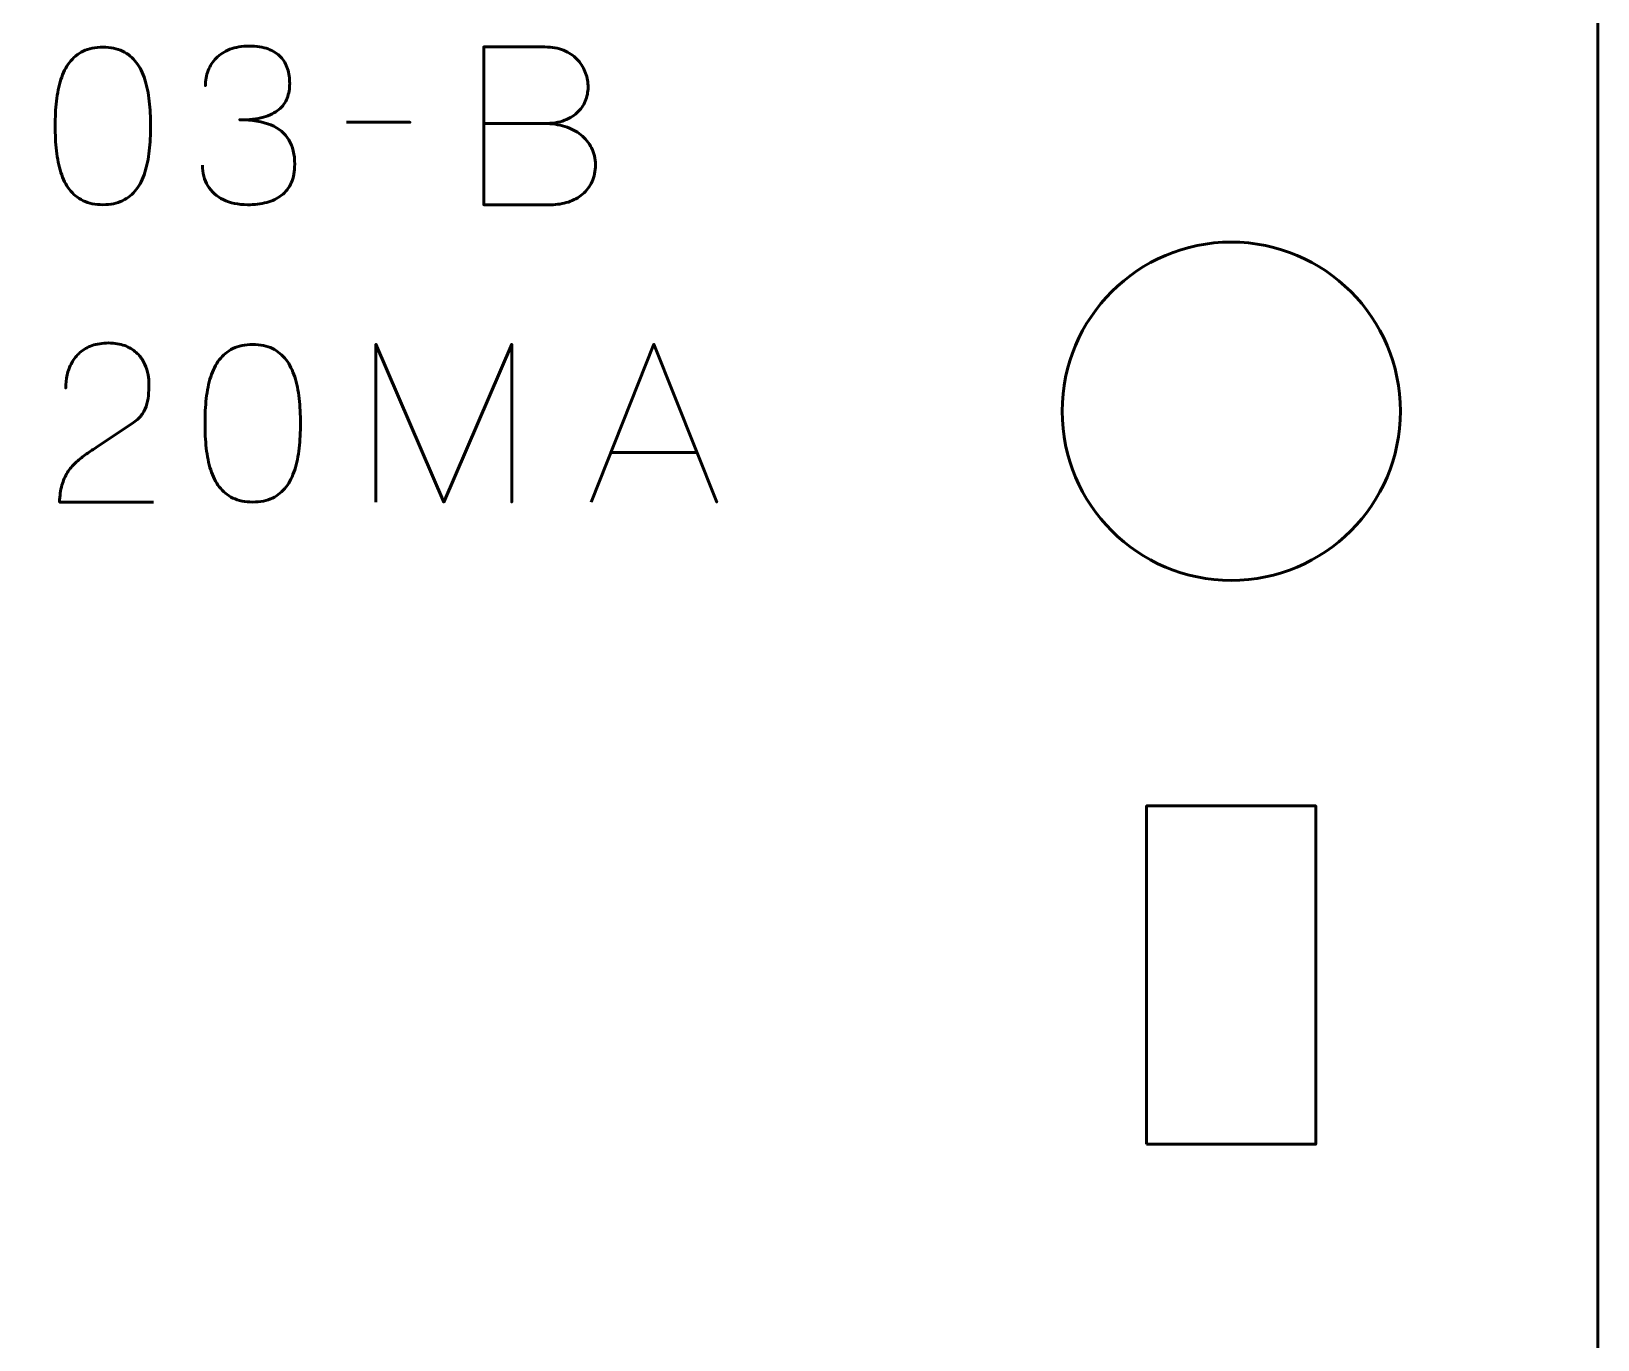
# Model space of a CAD drawing. Header units: centimetres. Extents: x -16.2 to -4.8, y -20.5 to -9.2.
# Drawn here: x -7.629 to -4.85, y -17.497 to -15.176 of the extents above; entities that cross this region are included whole.
import ezdxf

# ---------------------------------------------------------------- set-up
doc = ezdxf.new("R2010")
doc.units = ezdxf.units.CM
doc.header["$MEASUREMENT"] = 0
doc.layers.add('Layer 1', color=7, linetype='Continuous')

msp = doc.modelspace()

# ---------------------------------------------------------------- linework, layer by layer
at = {"layer": 'Layer 1', "color": 250, "lineweight": 53}
msp.add_open_spline([(-10.15003, -19.99988), (-10.15003, -19.99988), (-10.15003, -9.6999), (-10.15003, -9.6999), (-10.15003, -9.6999), (-10.15003, -9.4229), (-9.92694, -9.19994), (-9.64994, -9.19994), (-9.64994, -9.19994), (-9.64994, -9.19994), (-5.35007, -9.19994), (-5.35007, -9.19994), (-5.35007, -9.19994), (-5.07293, -9.19994), (-4.84997, -9.4229), (-4.84997, -9.6999), (-4.84997, -9.6999), (-4.84997, -9.6999), (-4.84997, -19.99988), (-4.84997, -19.99988), (-4.84997, -19.99988), (-4.84997, -20.27688), (-5.07293, -20.49998), (-5.35007, -20.49998), (-5.35007, -20.49998), (-5.35007, -20.49998), (-9.64994, -20.49998), (-9.64994, -20.49998), (-9.64994, -20.49998), (-9.92694, -20.49998), (-10.15003, -20.27688), (-10.15003, -19.99988)], degree=3, knots=[0, 0, 0, 0, 0.125, 0.125, 0.125, 0.125, 0.25, 0.25, 0.25, 0.25, 0.375, 0.375, 0.375, 0.375, 0.5, 0.5, 0.5, 0.5, 0.625, 0.625, 0.625, 0.625, 0.75, 0.75, 0.75, 0.75, 0.875, 0.875, 0.875, 0.875, 1, 1, 1, 1], dxfattribs=at)
at = {"layer": 'Layer 1', "color": 30, "lineweight": 53}
for points, knots in [([(-7.50177, -15.48365), (-7.48819, -15.48359), (-7.47648, -15.48119), (-7.46672, -15.47654), (-7.46672, -15.47654), (-7.45702, -15.47188), (-7.44893, -15.46522), (-7.44246, -15.45674), (-7.44246, -15.45674), (-7.43606, -15.44821), (-7.43102, -15.43812), (-7.42726, -15.42648), (-7.42726, -15.42648), (-7.42358, -15.41483), (-7.42093, -15.40209), (-7.41944, -15.38812), (-7.41944, -15.38812), (-7.41789, -15.37415), (-7.41711, -15.35947), (-7.41718, -15.34395), (-7.41718, -15.34395), (-7.41711, -15.32849), (-7.41789, -15.31381), (-7.41944, -15.2999), (-7.41944, -15.2999), (-7.42093, -15.286), (-7.42358, -15.27319), (-7.42726, -15.26155), (-7.42726, -15.26155), (-7.43102, -15.24997), (-7.43606, -15.23988), (-7.44246, -15.23128), (-7.44246, -15.23128), (-7.44893, -15.22274), (-7.45702, -15.21608), (-7.46672, -15.21143), (-7.46672, -15.21143), (-7.47648, -15.2067), (-7.48819, -15.20431), (-7.50177, -15.20425), (-7.50177, -15.20425), (-7.51535, -15.20431), (-7.52706, -15.2067), (-7.53683, -15.21143), (-7.53683, -15.21143), (-7.54653, -15.21608), (-7.55461, -15.22274), (-7.56108, -15.23128), (-7.56108, -15.23128), (-7.56748, -15.23988), (-7.57253, -15.24997), (-7.57628, -15.26155), (-7.57628, -15.26155), (-7.57997, -15.27319), (-7.58262, -15.286), (-7.58411, -15.2999), (-7.58411, -15.2999), (-7.58566, -15.31381), (-7.58643, -15.32849), (-7.58637, -15.34395), (-7.58637, -15.34395), (-7.58643, -15.35947), (-7.58566, -15.37415), (-7.58411, -15.38812), (-7.58411, -15.38812), (-7.58262, -15.40209), (-7.57997, -15.41483), (-7.57628, -15.42648), (-7.57628, -15.42648), (-7.57253, -15.43812), (-7.56748, -15.44821), (-7.56108, -15.45674), (-7.56108, -15.45674), (-7.55461, -15.46522), (-7.54653, -15.47188), (-7.53683, -15.47654), (-7.53683, -15.47654), (-7.52706, -15.48119), (-7.51535, -15.48359), (-7.50177, -15.48365)], [0, 0, 0, 0, 0.05, 0.05, 0.05, 0.05, 0.1, 0.1, 0.1, 0.1, 0.15, 0.15, 0.15, 0.15, 0.2, 0.2, 0.2, 0.2, 0.25, 0.25, 0.25, 0.25, 0.3, 0.3, 0.3, 0.3, 0.35, 0.35, 0.35, 0.35, 0.4, 0.4, 0.4, 0.4, 0.45, 0.45, 0.45, 0.45, 0.5, 0.5, 0.5, 0.5, 0.55, 0.55, 0.55, 0.55, 0.6, 0.6, 0.6, 0.6, 0.65, 0.65, 0.65, 0.65, 0.7, 0.7, 0.7, 0.7, 0.75, 0.75, 0.75, 0.75, 0.8, 0.8, 0.8, 0.8, 0.85, 0.85, 0.85, 0.85, 0.9, 0.9, 0.9, 0.9, 0.95, 0.95, 0.95, 0.95, 1, 1, 1, 1]), ([(-7.50177, -15.48365), (-7.48819, -15.48359), (-7.47648, -15.48119), (-7.46672, -15.47654), (-7.46672, -15.47654), (-7.45702, -15.47188), (-7.44893, -15.46522), (-7.44246, -15.45674), (-7.44246, -15.45674), (-7.43606, -15.44821), (-7.43102, -15.43812), (-7.42726, -15.42648), (-7.42726, -15.42648), (-7.42358, -15.41483), (-7.42093, -15.40209), (-7.41944, -15.38812), (-7.41944, -15.38812), (-7.41789, -15.37415), (-7.41711, -15.35947), (-7.41718, -15.34395), (-7.41718, -15.34395), (-7.41711, -15.32849), (-7.41789, -15.31381), (-7.41944, -15.2999), (-7.41944, -15.2999), (-7.42093, -15.286), (-7.42358, -15.27319), (-7.42726, -15.26155), (-7.42726, -15.26155), (-7.43102, -15.24997), (-7.43606, -15.23988), (-7.44246, -15.23128), (-7.44246, -15.23128), (-7.44893, -15.22274), (-7.45702, -15.21608), (-7.46672, -15.21143), (-7.46672, -15.21143), (-7.47648, -15.2067), (-7.48819, -15.20431), (-7.50177, -15.20425), (-7.50177, -15.20425), (-7.51535, -15.20431), (-7.52706, -15.2067), (-7.53683, -15.21143), (-7.53683, -15.21143), (-7.54653, -15.21608), (-7.55461, -15.22274), (-7.56108, -15.23128), (-7.56108, -15.23128), (-7.56748, -15.23988), (-7.57253, -15.24997), (-7.57628, -15.26155), (-7.57628, -15.26155), (-7.57997, -15.27319), (-7.58262, -15.286), (-7.58411, -15.2999), (-7.58411, -15.2999), (-7.58566, -15.31381), (-7.58643, -15.32849), (-7.58637, -15.34395), (-7.58637, -15.34395), (-7.58643, -15.35947), (-7.58566, -15.37415), (-7.58411, -15.38812), (-7.58411, -15.38812), (-7.58262, -15.40209), (-7.57997, -15.41483), (-7.57628, -15.42648), (-7.57628, -15.42648), (-7.57253, -15.43812), (-7.56748, -15.44821), (-7.56108, -15.45674), (-7.56108, -15.45674), (-7.55461, -15.46522), (-7.54653, -15.47188), (-7.53683, -15.47654), (-7.53683, -15.47654), (-7.52706, -15.48119), (-7.51535, -15.48359), (-7.50177, -15.48365)], [0, 0, 0, 0, 0.05, 0.05, 0.05, 0.05, 0.1, 0.1, 0.1, 0.1, 0.15, 0.15, 0.15, 0.15, 0.2, 0.2, 0.2, 0.2, 0.25, 0.25, 0.25, 0.25, 0.3, 0.3, 0.3, 0.3, 0.35, 0.35, 0.35, 0.35, 0.4, 0.4, 0.4, 0.4, 0.45, 0.45, 0.45, 0.45, 0.5, 0.5, 0.5, 0.5, 0.55, 0.55, 0.55, 0.55, 0.6, 0.6, 0.6, 0.6, 0.65, 0.65, 0.65, 0.65, 0.7, 0.7, 0.7, 0.7, 0.75, 0.75, 0.75, 0.75, 0.8, 0.8, 0.8, 0.8, 0.85, 0.85, 0.85, 0.85, 0.9, 0.9, 0.9, 0.9, 0.95, 0.95, 0.95, 0.95, 1, 1, 1, 1]), ([(-7.32521, -15.41341), (-7.32514, -15.42738), (-7.32191, -15.43954), (-7.31551, -15.45008), (-7.31551, -15.45008), (-7.30911, -15.46056), (-7.29999, -15.46877), (-7.28809, -15.47466), (-7.28809, -15.47466), (-7.27618, -15.48055), (-7.26189, -15.48352), (-7.24527, -15.48365), (-7.24527, -15.48365), (-7.23279, -15.48365), (-7.22147, -15.48236), (-7.21118, -15.47964), (-7.21118, -15.47964), (-7.20097, -15.47692), (-7.19217, -15.47272), (-7.18473, -15.46696), (-7.18473, -15.46696), (-7.17729, -15.46121), (-7.1716, -15.45377), (-7.16753, -15.44471), (-7.16753, -15.44471), (-7.16352, -15.4356), (-7.16151, -15.42466), (-7.16145, -15.41186), (-7.16145, -15.41186), (-7.16138, -15.39478), (-7.16488, -15.38036), (-7.1718, -15.36865), (-7.1718, -15.36865), (-7.17872, -15.35695), (-7.18945, -15.34815), (-7.20388, -15.34214), (-7.20388, -15.34214), (-7.2183, -15.33612), (-7.2368, -15.33308), (-7.25924, -15.33308), (-7.25924, -15.33308), (-7.24249, -15.33315), (-7.22845, -15.3316), (-7.21701, -15.32843), (-7.21701, -15.32843), (-7.20562, -15.32526), (-7.1965, -15.32079), (-7.18965, -15.31497), (-7.18965, -15.31497), (-7.18279, -15.30922), (-7.17781, -15.30236), (-7.17484, -15.29447), (-7.17484, -15.29447), (-7.1718, -15.28664), (-7.17031, -15.27804), (-7.17037, -15.26866), (-7.17037, -15.26866), (-7.17031, -15.25929), (-7.1716, -15.25062), (-7.17419, -15.2426), (-7.17419, -15.2426), (-7.17671, -15.23458), (-7.18085, -15.22753), (-7.18648, -15.22152), (-7.18648, -15.22152), (-7.1921, -15.2155), (-7.19954, -15.21078), (-7.20866, -15.20742), (-7.20866, -15.20742), (-7.21785, -15.20405), (-7.22904, -15.20237), (-7.24216, -15.20231), (-7.24216, -15.20231), (-7.25523, -15.20237), (-7.26668, -15.20431), (-7.27638, -15.20806), (-7.27638, -15.20806), (-7.28614, -15.21181), (-7.29416, -15.21692), (-7.30063, -15.22346), (-7.30063, -15.22346), (-7.30704, -15.22999), (-7.31182, -15.23743), (-7.31499, -15.24583), (-7.31499, -15.24583), (-7.31822, -15.25424), (-7.31978, -15.26317), (-7.31978, -15.27255), (-7.31978, -15.27255), (-7.31978, -15.26317), (-7.31822, -15.25424), (-7.31499, -15.24583), (-7.31499, -15.24583), (-7.31182, -15.23743), (-7.30704, -15.22999), (-7.30063, -15.22346), (-7.30063, -15.22346), (-7.29416, -15.21692), (-7.28614, -15.21181), (-7.27638, -15.20806), (-7.27638, -15.20806), (-7.26668, -15.20431), (-7.25523, -15.20237), (-7.24216, -15.20231), (-7.24216, -15.20231), (-7.22904, -15.20237), (-7.21785, -15.20405), (-7.20866, -15.20742), (-7.20866, -15.20742), (-7.19954, -15.21078), (-7.1921, -15.2155), (-7.18648, -15.22152), (-7.18648, -15.22152), (-7.18085, -15.22753), (-7.17671, -15.23458), (-7.17419, -15.2426), (-7.17419, -15.2426), (-7.1716, -15.25062), (-7.17031, -15.25929), (-7.17037, -15.26866), (-7.17037, -15.26866), (-7.17031, -15.27804), (-7.1718, -15.28664), (-7.17484, -15.29447), (-7.17484, -15.29447), (-7.17781, -15.30236), (-7.18279, -15.30922), (-7.18965, -15.31497), (-7.18965, -15.31497), (-7.1965, -15.32079), (-7.20562, -15.32526), (-7.21701, -15.32843), (-7.21701, -15.32843), (-7.22845, -15.3316), (-7.24249, -15.33315), (-7.25924, -15.33308), (-7.25924, -15.33308), (-7.2368, -15.33308), (-7.2183, -15.33612), (-7.20388, -15.34214), (-7.20388, -15.34214), (-7.18945, -15.34815), (-7.17872, -15.35695), (-7.1718, -15.36865), (-7.1718, -15.36865), (-7.16488, -15.38036), (-7.16138, -15.39478), (-7.16145, -15.41186), (-7.16145, -15.41186), (-7.16151, -15.42466), (-7.16352, -15.4356), (-7.16753, -15.44471), (-7.16753, -15.44471), (-7.1716, -15.45377), (-7.17729, -15.46121), (-7.18473, -15.46696), (-7.18473, -15.46696), (-7.19217, -15.47272), (-7.20097, -15.47692), (-7.21118, -15.47964), (-7.21118, -15.47964), (-7.22147, -15.48236), (-7.23279, -15.48365), (-7.24527, -15.48365), (-7.24527, -15.48365), (-7.26189, -15.48352), (-7.27618, -15.48055), (-7.28809, -15.47466), (-7.28809, -15.47466), (-7.29999, -15.46877), (-7.30911, -15.46056), (-7.31551, -15.45008), (-7.31551, -15.45008), (-7.32191, -15.43954), (-7.32514, -15.42738), (-7.32521, -15.41341)], [0, 0, 0, 0, 0.0227273, 0.0227273, 0.0227273, 0.0227273, 0.0454545, 0.0454545, 0.0454545, 0.0454545, 0.0681818, 0.0681818, 0.0681818, 0.0681818, 0.0909091, 0.0909091, 0.0909091, 0.0909091, 0.1136364, 0.1136364, 0.1136364, 0.1136364, 0.1363636, 0.1363636, 0.1363636, 0.1363636, 0.1590909, 0.1590909, 0.1590909, 0.1590909, 0.1818182, 0.1818182, 0.1818182, 0.1818182, 0.2045455, 0.2045455, 0.2045455, 0.2045455, 0.2272727, 0.2272727, 0.2272727, 0.2272727, 0.25, 0.25, 0.25, 0.25, 0.2727273, 0.2727273, 0.2727273, 0.2727273, 0.2954545, 0.2954545, 0.2954545, 0.2954545, 0.3181818, 0.3181818, 0.3181818, 0.3181818, 0.3409091, 0.3409091, 0.3409091, 0.3409091, 0.3636364, 0.3636364, 0.3636364, 0.3636364, 0.3863636, 0.3863636, 0.3863636, 0.3863636, 0.4090909, 0.4090909, 0.4090909, 0.4090909, 0.4318182, 0.4318182, 0.4318182, 0.4318182, 0.4545455, 0.4545455, 0.4545455, 0.4545455, 0.4772727, 0.4772727, 0.4772727, 0.4772727, 0.5, 0.5, 0.5, 0.5, 0.5227273, 0.5227273, 0.5227273, 0.5227273, 0.5454545, 0.5454545, 0.5454545, 0.5454545, 0.5681818, 0.5681818, 0.5681818, 0.5681818, 0.5909091, 0.5909091, 0.5909091, 0.5909091, 0.6136364, 0.6136364, 0.6136364, 0.6136364, 0.6363636, 0.6363636, 0.6363636, 0.6363636, 0.6590909, 0.6590909, 0.6590909, 0.6590909, 0.6818182, 0.6818182, 0.6818182, 0.6818182, 0.7045455, 0.7045455, 0.7045455, 0.7045455, 0.7272727, 0.7272727, 0.7272727, 0.7272727, 0.75, 0.75, 0.75, 0.75, 0.7727273, 0.7727273, 0.7727273, 0.7727273, 0.7954545, 0.7954545, 0.7954545, 0.7954545, 0.8181818, 0.8181818, 0.8181818, 0.8181818, 0.8409091, 0.8409091, 0.8409091, 0.8409091, 0.8636364, 0.8636364, 0.8636364, 0.8636364, 0.8863636, 0.8863636, 0.8863636, 0.8863636, 0.9090909, 0.9090909, 0.9090909, 0.9090909, 0.9318182, 0.9318182, 0.9318182, 0.9318182, 0.9545455, 0.9545455, 0.9545455, 0.9545455, 0.9772727, 0.9772727, 0.9772727, 0.9772727, 1, 1, 1, 1]), ([(-6.82617, -15.33968), (-6.82617, -15.33968), (-6.71868, -15.33968), (-6.71868, -15.33968), (-6.71868, -15.33968), (-6.70471, -15.33962), (-6.69281, -15.33767), (-6.68278, -15.33386), (-6.68278, -15.33386), (-6.67282, -15.33011), (-6.66474, -15.325), (-6.65846, -15.3186), (-6.65846, -15.3186), (-6.65219, -15.31219), (-6.64766, -15.30495), (-6.64482, -15.29693), (-6.64482, -15.29693), (-6.64203, -15.28897), (-6.64074, -15.28069), (-6.64106, -15.27216), (-6.64106, -15.27216), (-6.64145, -15.26362), (-6.64326, -15.25534), (-6.6465, -15.24726), (-6.6465, -15.24726), (-6.64967, -15.23917), (-6.65445, -15.23186), (-6.66073, -15.22533), (-6.66073, -15.22533), (-6.667, -15.2188), (-6.67483, -15.21362), (-6.68433, -15.20981), (-6.68433, -15.20981), (-6.69384, -15.20593), (-6.70503, -15.20392), (-6.7179, -15.20386), (-6.7179, -15.20386), (-6.7179, -15.20386), (-6.82617, -15.20386), (-6.82617, -15.20386), (-6.82617, -15.20386), (-6.82617, -15.20386), (-6.82617, -15.48365), (-6.82617, -15.48365), (-6.82617, -15.48365), (-6.82617, -15.48365), (-6.70703, -15.48365), (-6.70703, -15.48365), (-6.70703, -15.48365), (-6.69591, -15.48365), (-6.68556, -15.48203), (-6.67599, -15.47886), (-6.67599, -15.47886), (-6.66642, -15.47563), (-6.65807, -15.47104), (-6.65083, -15.46489), (-6.65083, -15.46489), (-6.64365, -15.45881), (-6.63802, -15.45144), (-6.63401, -15.44271), (-6.63401, -15.44271), (-6.63, -15.43398), (-6.62794, -15.42408), (-6.62787, -15.41302), (-6.62787, -15.41302), (-6.62813, -15.4019), (-6.63046, -15.39187), (-6.63492, -15.38288), (-6.63492, -15.38288), (-6.63938, -15.37389), (-6.64559, -15.3662), (-6.65361, -15.35973), (-6.65361, -15.35973), (-6.66163, -15.35333), (-6.6712, -15.34835), (-6.6822, -15.34492), (-6.6822, -15.34492), (-6.69319, -15.34149), (-6.70535, -15.33974), (-6.71868, -15.33968), (-6.71868, -15.33968), (-6.70535, -15.33974), (-6.69319, -15.34149), (-6.6822, -15.34492), (-6.6822, -15.34492), (-6.6712, -15.34835), (-6.66163, -15.35333), (-6.65361, -15.35973), (-6.65361, -15.35973), (-6.64559, -15.3662), (-6.63938, -15.37389), (-6.63492, -15.38288), (-6.63492, -15.38288), (-6.63046, -15.39187), (-6.62813, -15.4019), (-6.62787, -15.41302), (-6.62787, -15.41302), (-6.62794, -15.42408), (-6.63, -15.43398), (-6.63401, -15.44271), (-6.63401, -15.44271), (-6.63802, -15.45144), (-6.64365, -15.45881), (-6.65083, -15.46489), (-6.65083, -15.46489), (-6.65807, -15.47104), (-6.66642, -15.47563), (-6.67599, -15.47886), (-6.67599, -15.47886), (-6.68556, -15.48203), (-6.69591, -15.48365), (-6.70703, -15.48365), (-6.70703, -15.48365), (-6.70703, -15.48365), (-6.82617, -15.48365), (-6.82617, -15.48365), (-6.82617, -15.48365), (-6.82617, -15.48365), (-6.82617, -15.20386), (-6.82617, -15.20386), (-6.82617, -15.20386), (-6.82617, -15.20386), (-6.7179, -15.20386), (-6.7179, -15.20386), (-6.7179, -15.20386), (-6.70503, -15.20392), (-6.69384, -15.20593), (-6.68433, -15.20981), (-6.68433, -15.20981), (-6.67483, -15.21362), (-6.667, -15.2188), (-6.66073, -15.22533), (-6.66073, -15.22533), (-6.65445, -15.23186), (-6.64967, -15.23917), (-6.6465, -15.24726), (-6.6465, -15.24726), (-6.64326, -15.25534), (-6.64145, -15.26362), (-6.64106, -15.27216), (-6.64106, -15.27216), (-6.64074, -15.28069), (-6.64203, -15.28897), (-6.64482, -15.29693), (-6.64482, -15.29693), (-6.64766, -15.30495), (-6.65219, -15.31219), (-6.65846, -15.3186), (-6.65846, -15.3186), (-6.66474, -15.325), (-6.67282, -15.33011), (-6.68278, -15.33386), (-6.68278, -15.33386), (-6.69281, -15.33767), (-6.70471, -15.33962), (-6.71868, -15.33968), (-6.71868, -15.33968), (-6.71868, -15.33968), (-6.82617, -15.33968), (-6.82617, -15.33968)], [0, 0, 0, 0, 0.025, 0.025, 0.025, 0.025, 0.05, 0.05, 0.05, 0.05, 0.075, 0.075, 0.075, 0.075, 0.1, 0.1, 0.1, 0.1, 0.125, 0.125, 0.125, 0.125, 0.15, 0.15, 0.15, 0.15, 0.175, 0.175, 0.175, 0.175, 0.2, 0.2, 0.2, 0.2, 0.225, 0.225, 0.225, 0.225, 0.25, 0.25, 0.25, 0.25, 0.275, 0.275, 0.275, 0.275, 0.3, 0.3, 0.3, 0.3, 0.325, 0.325, 0.325, 0.325, 0.35, 0.35, 0.35, 0.35, 0.375, 0.375, 0.375, 0.375, 0.4, 0.4, 0.4, 0.4, 0.425, 0.425, 0.425, 0.425, 0.45, 0.45, 0.45, 0.45, 0.475, 0.475, 0.475, 0.475, 0.5, 0.5, 0.5, 0.5, 0.525, 0.525, 0.525, 0.525, 0.55, 0.55, 0.55, 0.55, 0.575, 0.575, 0.575, 0.575, 0.6, 0.6, 0.6, 0.6, 0.625, 0.625, 0.625, 0.625, 0.65, 0.65, 0.65, 0.65, 0.675, 0.675, 0.675, 0.675, 0.7, 0.7, 0.7, 0.7, 0.725, 0.725, 0.725, 0.725, 0.75, 0.75, 0.75, 0.75, 0.775, 0.775, 0.775, 0.775, 0.8, 0.8, 0.8, 0.8, 0.825, 0.825, 0.825, 0.825, 0.85, 0.85, 0.85, 0.85, 0.875, 0.875, 0.875, 0.875, 0.9, 0.9, 0.9, 0.9, 0.925, 0.925, 0.925, 0.925, 0.95, 0.95, 0.95, 0.95, 0.975, 0.975, 0.975, 0.975, 1, 1, 1, 1]), ([(-7.06987, -15.33735), (-7.06987, -15.33735), (-6.95694, -15.33735), (-6.95694, -15.33735), (-6.95694, -15.33735), (-6.95694, -15.33735), (-7.06987, -15.33735), (-7.06987, -15.33735)], [0, 0, 0, 0, 0.5, 0.5, 0.5, 0.5, 1, 1, 1, 1]), ([(-7.41213, -16.01103), (-7.41213, -16.01103), (-7.57861, -16.01103), (-7.57861, -16.01103), (-7.57861, -16.01103), (-7.57829, -15.99978), (-7.57686, -15.98982), (-7.57447, -15.98128), (-7.57447, -15.98128), (-7.57201, -15.97274), (-7.56871, -15.96524), (-7.56464, -15.95877), (-7.56464, -15.95877), (-7.5605, -15.9523), (-7.55578, -15.94655), (-7.55041, -15.9415), (-7.55041, -15.9415), (-7.54504, -15.93639), (-7.53929, -15.93174), (-7.53308, -15.92734), (-7.53308, -15.92734), (-7.52687, -15.92301), (-7.52047, -15.91867), (-7.5138, -15.9144), (-7.5138, -15.9144), (-7.5138, -15.9144), (-7.44745, -15.87016), (-7.44745, -15.87016), (-7.44745, -15.87016), (-7.44065, -15.86538), (-7.43535, -15.86014), (-7.4316, -15.85451), (-7.4316, -15.85451), (-7.42778, -15.84889), (-7.42513, -15.84294), (-7.42351, -15.83666), (-7.42351, -15.83666), (-7.42196, -15.83045), (-7.42099, -15.82405), (-7.42067, -15.81758), (-7.42067, -15.81758), (-7.42035, -15.81105), (-7.42022, -15.80452), (-7.42028, -15.79799), (-7.42028, -15.79799), (-7.42028, -15.79262), (-7.42099, -15.78686), (-7.42242, -15.78065), (-7.42242, -15.78065), (-7.4239, -15.77451), (-7.42623, -15.76836), (-7.42953, -15.76228), (-7.42953, -15.76228), (-7.43283, -15.7562), (-7.43723, -15.75064), (-7.44272, -15.7456), (-7.44272, -15.7456), (-7.44822, -15.74062), (-7.45501, -15.73661), (-7.4631, -15.73357), (-7.4631, -15.73357), (-7.47118, -15.73053), (-7.48069, -15.72898), (-7.49168, -15.72891), (-7.49168, -15.72891), (-7.50274, -15.72898), (-7.51251, -15.73053), (-7.52092, -15.7335), (-7.52092, -15.7335), (-7.52933, -15.73648), (-7.53651, -15.74062), (-7.54246, -15.74586), (-7.54246, -15.74586), (-7.54841, -15.75109), (-7.55319, -15.75717), (-7.55694, -15.76397), (-7.55694, -15.76397), (-7.56069, -15.77076), (-7.56341, -15.778), (-7.56516, -15.78563), (-7.56516, -15.78563), (-7.5669, -15.79326), (-7.56774, -15.80102), (-7.56774, -15.80885), (-7.56774, -15.80885), (-7.56774, -15.80102), (-7.5669, -15.79326), (-7.56516, -15.78563), (-7.56516, -15.78563), (-7.56341, -15.778), (-7.56069, -15.77076), (-7.55694, -15.76397), (-7.55694, -15.76397), (-7.55319, -15.75717), (-7.54841, -15.75109), (-7.54246, -15.74586), (-7.54246, -15.74586), (-7.53651, -15.74062), (-7.52933, -15.73648), (-7.52092, -15.7335), (-7.52092, -15.7335), (-7.51251, -15.73053), (-7.50274, -15.72898), (-7.49168, -15.72891), (-7.49168, -15.72891), (-7.48069, -15.72898), (-7.47118, -15.73053), (-7.4631, -15.73357), (-7.4631, -15.73357), (-7.45501, -15.73661), (-7.44822, -15.74062), (-7.44272, -15.7456), (-7.44272, -15.7456), (-7.43723, -15.75064), (-7.43283, -15.7562), (-7.42953, -15.76228), (-7.42953, -15.76228), (-7.42623, -15.76836), (-7.4239, -15.77451), (-7.42242, -15.78065), (-7.42242, -15.78065), (-7.42099, -15.78686), (-7.42028, -15.79262), (-7.42028, -15.79799), (-7.42028, -15.79799), (-7.42022, -15.80452), (-7.42035, -15.81105), (-7.42067, -15.81758), (-7.42067, -15.81758), (-7.42099, -15.82405), (-7.42196, -15.83045), (-7.42351, -15.83666), (-7.42351, -15.83666), (-7.42513, -15.84294), (-7.42778, -15.84889), (-7.4316, -15.85451), (-7.4316, -15.85451), (-7.43535, -15.86014), (-7.44065, -15.86538), (-7.44745, -15.87016), (-7.44745, -15.87016), (-7.44745, -15.87016), (-7.5138, -15.9144), (-7.5138, -15.9144), (-7.5138, -15.9144), (-7.52047, -15.91867), (-7.52687, -15.92301), (-7.53308, -15.92734), (-7.53308, -15.92734), (-7.53929, -15.93174), (-7.54504, -15.93639), (-7.55041, -15.9415), (-7.55041, -15.9415), (-7.55578, -15.94655), (-7.5605, -15.9523), (-7.56464, -15.95877), (-7.56464, -15.95877), (-7.56871, -15.96524), (-7.57201, -15.97274), (-7.57447, -15.98128), (-7.57447, -15.98128), (-7.57686, -15.98982), (-7.57829, -15.99978), (-7.57861, -16.01103), (-7.57861, -16.01103), (-7.57861, -16.01103), (-7.41213, -16.01103), (-7.41213, -16.01103)], [0, 0, 0, 0, 0.0238095, 0.0238095, 0.0238095, 0.0238095, 0.047619, 0.047619, 0.047619, 0.047619, 0.0714286, 0.0714286, 0.0714286, 0.0714286, 0.0952381, 0.0952381, 0.0952381, 0.0952381, 0.1190476, 0.1190476, 0.1190476, 0.1190476, 0.1428571, 0.1428571, 0.1428571, 0.1428571, 0.1666667, 0.1666667, 0.1666667, 0.1666667, 0.1904762, 0.1904762, 0.1904762, 0.1904762, 0.2142857, 0.2142857, 0.2142857, 0.2142857, 0.2380952, 0.2380952, 0.2380952, 0.2380952, 0.2619048, 0.2619048, 0.2619048, 0.2619048, 0.2857143, 0.2857143, 0.2857143, 0.2857143, 0.3095238, 0.3095238, 0.3095238, 0.3095238, 0.3333333, 0.3333333, 0.3333333, 0.3333333, 0.3571429, 0.3571429, 0.3571429, 0.3571429, 0.3809524, 0.3809524, 0.3809524, 0.3809524, 0.4047619, 0.4047619, 0.4047619, 0.4047619, 0.4285714, 0.4285714, 0.4285714, 0.4285714, 0.452381, 0.452381, 0.452381, 0.452381, 0.4761905, 0.4761905, 0.4761905, 0.4761905, 0.5, 0.5, 0.5, 0.5, 0.5238095, 0.5238095, 0.5238095, 0.5238095, 0.547619, 0.547619, 0.547619, 0.547619, 0.5714286, 0.5714286, 0.5714286, 0.5714286, 0.5952381, 0.5952381, 0.5952381, 0.5952381, 0.6190476, 0.6190476, 0.6190476, 0.6190476, 0.6428571, 0.6428571, 0.6428571, 0.6428571, 0.6666667, 0.6666667, 0.6666667, 0.6666667, 0.6904762, 0.6904762, 0.6904762, 0.6904762, 0.7142857, 0.7142857, 0.7142857, 0.7142857, 0.7380952, 0.7380952, 0.7380952, 0.7380952, 0.7619048, 0.7619048, 0.7619048, 0.7619048, 0.7857143, 0.7857143, 0.7857143, 0.7857143, 0.8095238, 0.8095238, 0.8095238, 0.8095238, 0.8333333, 0.8333333, 0.8333333, 0.8333333, 0.8571429, 0.8571429, 0.8571429, 0.8571429, 0.8809524, 0.8809524, 0.8809524, 0.8809524, 0.9047619, 0.9047619, 0.9047619, 0.9047619, 0.9285714, 0.9285714, 0.9285714, 0.9285714, 0.952381, 0.952381, 0.952381, 0.952381, 0.9761905, 0.9761905, 0.9761905, 0.9761905, 1, 1, 1, 1]), ([(-7.23595, -16.01103), (-7.22237, -16.01097), (-7.21066, -16.00857), (-7.2009, -16.00392), (-7.2009, -16.00392), (-7.1912, -15.99926), (-7.18311, -15.9926), (-7.17664, -15.98412), (-7.17664, -15.98412), (-7.17024, -15.97559), (-7.1652, -15.9655), (-7.16144, -15.95386), (-7.16144, -15.95386), (-7.15776, -15.94221), (-7.15511, -15.92947), (-7.15362, -15.9155), (-7.15362, -15.9155), (-7.15207, -15.90153), (-7.15129, -15.88685), (-7.15136, -15.87133), (-7.15136, -15.87133), (-7.15129, -15.85587), (-7.15207, -15.84119), (-7.15362, -15.82728), (-7.15362, -15.82728), (-7.15511, -15.81338), (-7.15776, -15.80057), (-7.16144, -15.78893), (-7.16144, -15.78893), (-7.1652, -15.77735), (-7.17024, -15.76726), (-7.17664, -15.75866), (-7.17664, -15.75866), (-7.18311, -15.75012), (-7.1912, -15.74346), (-7.2009, -15.73881), (-7.2009, -15.73881), (-7.21066, -15.73408), (-7.22237, -15.73169), (-7.23595, -15.73163), (-7.23595, -15.73163), (-7.24953, -15.73169), (-7.26124, -15.73408), (-7.27101, -15.73881), (-7.27101, -15.73881), (-7.28071, -15.74346), (-7.28879, -15.75012), (-7.29526, -15.75866), (-7.29526, -15.75866), (-7.30166, -15.76726), (-7.30671, -15.77735), (-7.31046, -15.78893), (-7.31046, -15.78893), (-7.31415, -15.80057), (-7.3168, -15.81338), (-7.31829, -15.82728), (-7.31829, -15.82728), (-7.31984, -15.84119), (-7.32061, -15.85587), (-7.32055, -15.87133), (-7.32055, -15.87133), (-7.32061, -15.88685), (-7.31984, -15.90153), (-7.31829, -15.9155), (-7.31829, -15.9155), (-7.3168, -15.92947), (-7.31415, -15.94221), (-7.31046, -15.95386), (-7.31046, -15.95386), (-7.30671, -15.9655), (-7.30166, -15.97559), (-7.29526, -15.98412), (-7.29526, -15.98412), (-7.28879, -15.9926), (-7.28071, -15.99926), (-7.27101, -16.00392), (-7.27101, -16.00392), (-7.26124, -16.00857), (-7.24953, -16.01097), (-7.23595, -16.01103)], [0, 0, 0, 0, 0.05, 0.05, 0.05, 0.05, 0.1, 0.1, 0.1, 0.1, 0.15, 0.15, 0.15, 0.15, 0.2, 0.2, 0.2, 0.2, 0.25, 0.25, 0.25, 0.25, 0.3, 0.3, 0.3, 0.3, 0.35, 0.35, 0.35, 0.35, 0.4, 0.4, 0.4, 0.4, 0.45, 0.45, 0.45, 0.45, 0.5, 0.5, 0.5, 0.5, 0.55, 0.55, 0.55, 0.55, 0.6, 0.6, 0.6, 0.6, 0.65, 0.65, 0.65, 0.65, 0.7, 0.7, 0.7, 0.7, 0.75, 0.75, 0.75, 0.75, 0.8, 0.8, 0.8, 0.8, 0.85, 0.85, 0.85, 0.85, 0.9, 0.9, 0.9, 0.9, 0.95, 0.95, 0.95, 0.95, 1, 1, 1, 1]), ([(-7.23595, -16.01103), (-7.22237, -16.01097), (-7.21066, -16.00857), (-7.2009, -16.00392), (-7.2009, -16.00392), (-7.1912, -15.99926), (-7.18311, -15.9926), (-7.17664, -15.98412), (-7.17664, -15.98412), (-7.17024, -15.97559), (-7.1652, -15.9655), (-7.16144, -15.95386), (-7.16144, -15.95386), (-7.15776, -15.94221), (-7.15511, -15.92947), (-7.15362, -15.9155), (-7.15362, -15.9155), (-7.15207, -15.90153), (-7.15129, -15.88685), (-7.15136, -15.87133), (-7.15136, -15.87133), (-7.15129, -15.85587), (-7.15207, -15.84119), (-7.15362, -15.82728), (-7.15362, -15.82728), (-7.15511, -15.81338), (-7.15776, -15.80057), (-7.16144, -15.78893), (-7.16144, -15.78893), (-7.1652, -15.77735), (-7.17024, -15.76726), (-7.17664, -15.75866), (-7.17664, -15.75866), (-7.18311, -15.75012), (-7.1912, -15.74346), (-7.2009, -15.73881), (-7.2009, -15.73881), (-7.21066, -15.73408), (-7.22237, -15.73169), (-7.23595, -15.73163), (-7.23595, -15.73163), (-7.24953, -15.73169), (-7.26124, -15.73408), (-7.27101, -15.73881), (-7.27101, -15.73881), (-7.28071, -15.74346), (-7.28879, -15.75012), (-7.29526, -15.75866), (-7.29526, -15.75866), (-7.30166, -15.76726), (-7.30671, -15.77735), (-7.31046, -15.78893), (-7.31046, -15.78893), (-7.31415, -15.80057), (-7.3168, -15.81338), (-7.31829, -15.82728), (-7.31829, -15.82728), (-7.31984, -15.84119), (-7.32061, -15.85587), (-7.32055, -15.87133), (-7.32055, -15.87133), (-7.32061, -15.88685), (-7.31984, -15.90153), (-7.31829, -15.9155), (-7.31829, -15.9155), (-7.3168, -15.92947), (-7.31415, -15.94221), (-7.31046, -15.95386), (-7.31046, -15.95386), (-7.30671, -15.9655), (-7.30166, -15.97559), (-7.29526, -15.98412), (-7.29526, -15.98412), (-7.28879, -15.9926), (-7.28071, -15.99926), (-7.27101, -16.00392), (-7.27101, -16.00392), (-7.26124, -16.00857), (-7.24953, -16.01097), (-7.23595, -16.01103)], [0, 0, 0, 0, 0.05, 0.05, 0.05, 0.05, 0.1, 0.1, 0.1, 0.1, 0.15, 0.15, 0.15, 0.15, 0.2, 0.2, 0.2, 0.2, 0.25, 0.25, 0.25, 0.25, 0.3, 0.3, 0.3, 0.3, 0.35, 0.35, 0.35, 0.35, 0.4, 0.4, 0.4, 0.4, 0.45, 0.45, 0.45, 0.45, 0.5, 0.5, 0.5, 0.5, 0.55, 0.55, 0.55, 0.55, 0.6, 0.6, 0.6, 0.6, 0.65, 0.65, 0.65, 0.65, 0.7, 0.7, 0.7, 0.7, 0.75, 0.75, 0.75, 0.75, 0.8, 0.8, 0.8, 0.8, 0.85, 0.85, 0.85, 0.85, 0.9, 0.9, 0.9, 0.9, 0.95, 0.95, 0.95, 0.95, 1, 1, 1, 1]), ([(-7.01748, -16.01103), (-7.01748, -16.01103), (-7.01748, -15.73124), (-7.01748, -15.73124), (-7.01748, -15.73124), (-7.01748, -15.73124), (-6.89718, -16.01103), (-6.89718, -16.01103), (-6.89718, -16.01103), (-6.89718, -16.01103), (-6.77649, -15.73124), (-6.77649, -15.73124), (-6.77649, -15.73124), (-6.77649, -15.73124), (-6.77649, -16.01103), (-6.77649, -16.01103), (-6.77649, -16.01103), (-6.77649, -16.01103), (-6.77649, -15.73124), (-6.77649, -15.73124), (-6.77649, -15.73124), (-6.77649, -15.73124), (-6.89718, -16.01103), (-6.89718, -16.01103), (-6.89718, -16.01103), (-6.89718, -16.01103), (-7.01748, -15.73124), (-7.01748, -15.73124), (-7.01748, -15.73124), (-7.01748, -15.73124), (-7.01748, -16.01103), (-7.01748, -16.01103)], [0, 0, 0, 0, 0.125, 0.125, 0.125, 0.125, 0.25, 0.25, 0.25, 0.25, 0.375, 0.375, 0.375, 0.375, 0.5, 0.5, 0.5, 0.5, 0.625, 0.625, 0.625, 0.625, 0.75, 0.75, 0.75, 0.75, 0.875, 0.875, 0.875, 0.875, 1, 1, 1, 1]), ([(-6.63524, -16.01103), (-6.63524, -16.01103), (-6.52425, -15.73124), (-6.52425, -15.73124), (-6.52425, -15.73124), (-6.52425, -15.73124), (-6.41288, -16.01103), (-6.41288, -16.01103), (-6.41288, -16.01103), (-6.41288, -16.01103), (-6.52425, -15.73124), (-6.52425, -15.73124), (-6.52425, -15.73124), (-6.52425, -15.73124), (-6.63524, -16.01103), (-6.63524, -16.01103)], [0, 0, 0, 0, 0.25, 0.25, 0.25, 0.25, 0.5, 0.5, 0.5, 0.5, 0.75, 0.75, 0.75, 0.75, 1, 1, 1, 1]), ([(-6.60031, -15.92294), (-6.60031, -15.92294), (-6.44819, -15.92294), (-6.44819, -15.92294), (-6.44819, -15.92294), (-6.44819, -15.92294), (-6.60031, -15.92294), (-6.60031, -15.92294)], [0, 0, 0, 0, 0.5, 0.5, 0.5, 0.5, 1, 1, 1, 1])]:
    msp.add_open_spline(points, degree=3, knots=knots, dxfattribs=at)
at = {"layer": 'Layer 1', "lineweight": 53}
for points in [[(-5.5, -15.54994), (-5.33433, -15.54994), (-5.2, -15.68428), (-5.2, -15.84994), (-5.2, -15.84994), (-5.2, -16.01557), (-5.33433, -16.14995), (-5.5, -16.14995), (-5.5, -16.14995), (-5.66563, -16.14995), (-5.8, -16.01557), (-5.8, -15.84994), (-5.8, -15.84994), (-5.8, -15.68428), (-5.66563, -15.54994), (-5.5, -15.54994)], [(-5.65007, -17.14997), (-5.65007, -17.14997), (-5.65007, -16.54996), (-5.65007, -16.54996), (-5.65007, -16.54996), (-5.65007, -16.54996), (-5.35007, -16.54996), (-5.35007, -16.54996), (-5.35007, -16.54996), (-5.35007, -16.54996), (-5.35007, -17.14997), (-5.35007, -17.14997), (-5.35007, -17.14997), (-5.35007, -17.14997), (-5.65007, -17.14997), (-5.65007, -17.14997)]]:
    msp.add_open_spline(points, degree=3, knots=[0, 0, 0, 0, 0.25, 0.25, 0.25, 0.25, 0.5, 0.5, 0.5, 0.5, 0.75, 0.75, 0.75, 0.75, 1, 1, 1, 1], dxfattribs=at)

doc.saveas('drawing.dxf')
